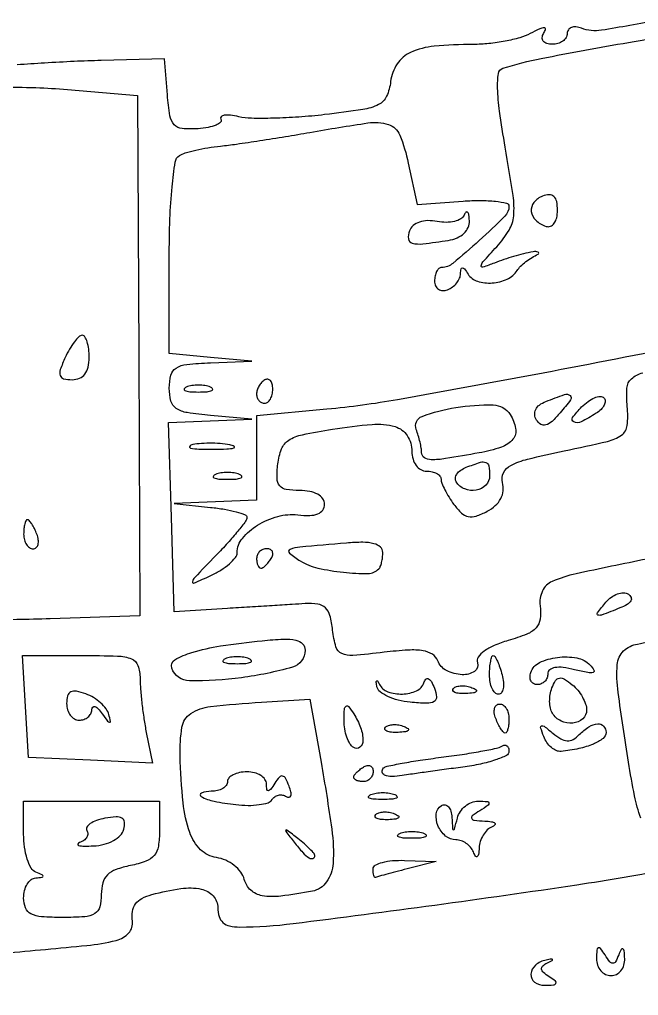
# Model space of a CAD drawing. Extents: x -19 to 322, y 67 to 181.
# Drawn here: x 183.3 to 213.6, y 120.09 to 167.89 of the extents above; entities that cross this region are included whole.
import ezdxf

# ---------------------------------------------------------------- set-up
doc = ezdxf.new("R2010")
doc.units = 0
doc.layers.get('0').update_dxf_attribs({"linetype": 'CONTINUOUS'})

msp = doc.modelspace()

# ---------------------------------------------------------------- linework, layer by layer
for points in [[(214.577, 167.863, -0.009001), (211.79, 167.359, -0.132605), (210.808, 167.46, 0.066947), (210.542, 167.523, 0.114584), (210.317, 167.494, 0.152341), (210.169, 167.379, 0.153374), (210.113, 167.201, -0.13957), (210.056, 167, -0.099996), (209.896, 166.829, -0.085394), (209.656, 166.714, -0.069284), (209.372, 166.675, -0.070946), (209.107, 166.713, -0.154465), (208.939, 166.826, -0.193105), (208.887, 166.995, -0.11678), (208.955, 167.198, 0.076633), (209.042, 167.405, 0.488752), (208.982, 167.483, 0.111926), (208.768, 167.434, 0.011387), (208.301, 167.198, -0.054413), (207.8, 166.996, -0.021635), (207.079, 166.827, -0.021106), (206.277, 166.709, -0.024866), (205.511, 166.668, 0.021866), (203.597, 166.578, 0.08337), (202.444, 166.274, 0.141593), (201.785, 165.713, 0.117831), (201.468, 164.845, -0.077614), (201.269, 164.126, -0.172181), (200.88, 163.721, -0.078772), (200.107, 163.477, -0.008388), (198.233, 163.227, -0.011152), (196.969, 163.109, -0.011827), (195.726, 163.05, -0.011495), (194.655, 163.049, -0.051879), (194.035, 163.127, 0.025992), (193.625, 163.201, 0.064419), (193.32, 163.2, 0.161262), (193.172, 163.128, 0.351301), (193.158, 163.011, -0.350452), (193.139, 162.861, -0.094014), (192.924, 162.717, -0.054395), (192.539, 162.602, -0.027495), (192.037, 162.538, -0.038417), (191.258, 162.542, -0.191282), (190.874, 162.732, -0.144417), (190.664, 163.17, -0.019169), (190.539, 164.201), (190.392, 165.962), (187.304, 165.88, 0.00468), (185.973, 165.832, 0.00365), (184.528, 165.755, 0.003691), (183.183, 165.665, 0.008964)], [(214.01, 141.459, 0.003327), (210.547, 140.741, 0.05038), (209.379, 140.364, 0.181847), (208.9, 139.898, 0.139859), (208.783, 139.171, -0.058712), (208.783, 138.512, -0.157567), (208.589, 138.091, -0.113696), (208.137, 137.78, -0.023583), (207.219, 137.468, 0.029303), (206.541, 137.228, 0.056847), (206.041, 136.947, 0.08396), (205.753, 136.655, 0.238681), (205.714, 136.381, -0.341686), (205.568, 135.957, -0.159231), (204.972, 135.795, -0.105019), (204.204, 136, -0.18582), (203.771, 136.48, 0.160523), (203.512, 136.798, 0.103269), (203.063, 136.968, 0.054898), (202.335, 137.002, 0.013657), (201.144, 136.893, -0.008907), (199.616, 136.74, -0.123252), (199.072, 136.829, -0.226842), (198.788, 137.156, -0.039151), (198.627, 137.982, 0.034752), (198.495, 138.695, 0.138841), (198.273, 139.075, 0.15886), (197.904, 139.253, 0.049761), (197.283, 139.276, -0.00007), (196.655, 139.237, -0.00002), (195.676, 139.176, -0.00002), (194.569, 139.106, -0.000021), (193.481, 139.039), (190.868, 138.876), (190.732, 143.509), (190.596, 148.142), (192.632, 148.225), (194.669, 148.308), (192.65, 148.49, -0.01647), (191.508, 148.631, -0.108167), (190.974, 148.839, -0.181757), (190.714, 149.199, -0.066329), (190.63, 149.833, -0.062933), (190.711, 150.471, -0.194247), (190.964, 150.815, -0.112856), (191.488, 150.993, -0.015341), (192.65, 151.076), (194.669, 151.159), (192.65, 151.341), (190.63, 151.523), (190.63, 156.22, -0.008895), (190.664, 158.123, -0.015827), (190.769, 159.686, -0.011746), (190.919, 160.908, -0.221352), (191.126, 161.223, -0.06608), (191.414, 161.352, -0.015504), (191.924, 161.487, -0.01571), (192.526, 161.607, -0.014864), (193.146, 161.691, 0.008714), (193.923, 161.787, 0.002886), (195.059, 161.954, 0.002873), (196.317, 162.154, 0.003261), (197.52, 162.36, -0.007623), (200.357, 162.821, -0.112756), (201.356, 162.742, -0.225455), (201.915, 162.224, -0.042359), (202.333, 160.854), (202.765, 158.834), (205.014, 158.992, -0.017025), (205.876, 159.023, -0.028274), (206.602, 158.984, -0.028), (207.141, 158.893, -0.350317), (207.262, 158.742, -0.200185), (207.058, 158.252, -0.01068), (205.809, 157.067, -0.011429), (204.514, 155.943, -0.174765), (203.966, 155.745, 0.184957), (203.833, 155.695, 0.090161), (203.721, 155.549, 0.070014), (203.644, 155.333, 0.050033), (203.619, 155.078, 0.102873), (203.668, 154.842, 0.143627), (203.805, 154.678, 0.141557), (204.011, 154.612, 0.098834), (204.252, 154.653, 0.06827), (204.495, 154.787, 0.062048), (204.702, 154.985, 0.065696), (204.843, 155.214, 0.102369), (204.893, 155.44, -0.038083), (204.914, 155.669, -0.385448), (204.983, 155.724, -0.218619), (205.087, 155.668, -0.019282), (205.261, 155.415, 0.178735), (205.718, 155.068, 0.092596), (206.44, 154.986, 0.088569), (207.172, 155.173, 0.14303), (207.656, 155.589, -0.055727), (207.829, 155.799, -0.027347), (208.091, 156.027, -0.026736), (208.391, 156.236, -0.034984), (208.688, 156.392, 0.654251), (208.687, 156.491, 0.153219), (208.446, 156.516, 0.021529), (207.49, 156.28, 0.020978), (206.549, 155.961, -0.012515), (205.982, 155.757, -0.555342), (205.901, 155.824, -0.147772), (205.987, 156.011, -0.003251), (206.66, 156.761, 0.047732), (207.263, 157.567, 0.115833), (207.493, 158.268, 0.058737), (207.461, 159.263, 0.005805), (207.079, 161.628, -0.00768), (206.799, 163.396, -0.028202), (206.703, 164.524, -0.044059), (206.745, 165.237, -0.284486), (206.967, 165.5, -0.031413), (208.838, 165.981, -0.00361), (213.113, 166.767, -0.001743), (217.637, 167.549, -0.089883)], [(216.057, 151.966, -0.003272), (208.932, 150.569, -0.002885), (201.807, 149.264, -0.020861), (198.352, 148.799), (194.907, 148.481), (194.907, 146.411), (194.907, 144.341), (192.887, 144.261), (190.868, 144.181), (192.65, 143.994, -0.015905), (193.333, 143.901, -0.025325), (193.908, 143.773, -0.022679), (194.342, 143.632, -0.312345), (194.432, 143.503, -0.162978), (194.37, 143.318, -0.008822), (193.986, 142.827, -0.013003), (193.495, 142.254, -0.009064), (192.914, 141.632, 0.001635), (191.875, 140.553, 0.130775), (191.763, 140.35, 0.621265), (191.84, 140.285, 0.006254), (192.673, 140.659, 0.031107), (193.162, 140.924, 0.039173), (193.575, 141.23, 0.043405), (193.867, 141.532, 0.170216), (193.953, 141.772, -0.173394), (194.209, 142.473, -0.080162), (194.95, 143.119, -0.073355), (195.94, 143.55, -0.094877), (196.926, 143.624, 0.03324), (197.507, 143.596, 0.090425), (197.91, 143.677, 0.146481), (198.145, 143.863, 0.153616), (198.233, 144.145, 0.159755), (198.144, 144.416, 0.10897), (197.898, 144.632, 0.080159), (197.51, 144.77, 0.045785), (197.014, 144.816, -0.037826), (196.355, 144.866, -0.185344), (196.037, 145.047, -0.170796), (195.907, 145.405, -0.031157), (195.944, 146.12, -0.064711), (196.127, 146.855, -0.158805), (196.476, 147.279, -0.090169), (197.146, 147.553, -0.012748), (198.617, 147.824, -0.019302), (200.557, 148.055, -0.088566), (201.682, 147.946, -0.182085), (202.28, 147.505, -0.145191), (202.51, 146.731, 0.070174), (202.563, 146.358, 0.089187), (202.717, 146.046, 0.103496), (202.948, 145.84, 0.131307), (203.223, 145.766, -0.051956), (203.496, 145.738, -0.071851), (203.726, 145.653, -0.091838), (203.881, 145.528, -0.179368), (203.936, 145.382, 0.096017), (203.975, 145.179, 0.021397), (204.121, 144.857, 0.021461), (204.325, 144.492, 0.019272), (204.567, 144.134, 0.045665), (204.936, 143.715, 0.139196), (205.269, 143.542, 0.133754), (205.651, 143.566, 0.040823), (206.188, 143.799, 0.058849), (206.592, 144.081, 0.087618), (206.859, 144.419, 0.097505), (206.977, 144.799, 0.090667), (206.947, 145.206, -0.178578), (206.994, 145.688, -0.162509), (207.344, 146.047, -0.059514), (208.171, 146.355, -0.008254), (209.96, 146.757, 0.006302), (212.088, 147.226, 0.095869), (212.774, 147.533, 0.216587), (213.049, 148.001, 0.051352), (213.052, 148.928, -0.040576), (213.035, 149.838, -0.198403), (213.257, 150.292, -0.118137), (213.808, 150.586, -0.010788)], [(213.712, 128.774, -0.034132), (213.412, 129.862, -0.010859), (213.113, 131.516, -0.0047), (212.604, 134.933, -0.053885), (212.562, 136.291, -0.180503), (212.871, 136.958, -0.161), (213.558, 137.298, 0.060798), (214.108, 137.446, 0.172757)], [(260.449, 129.67, -0.000356), (254.837, 128.1, -0.002128), (249.167, 126.544, -0.002602), (243.852, 125.14, -0.015694), (225.01, 120.892, -0.012372), (204.382, 117.444, -0.012283), (183.415, 114.994, -0.014636), (163.544, 113.751, -0.01034)], [(182.552, 122.164, 0.002651), (186.592, 122.535, 0.036828), (188.034, 122.783, 0.146966), (188.647, 123.147, 0.223439), (188.828, 123.728, -0.069989), (188.83, 124.204, -0.122618), (188.978, 124.568, -0.11422), (189.289, 124.836, -0.055806), (189.779, 125.028, -0.029028), (191.202, 125.322, -0.085996), (192.196, 125.296, -0.159109), (192.778, 124.968, -0.187699), (193.006, 124.382, 0.073346), (193.07, 123.95, 0.13945), (193.258, 123.657, 0.127091), (193.586, 123.49, 0.055881), (194.075, 123.437, 0.030045), (196.698, 123.609, 0.002367), (203.631, 124.516, 0.00345), (210.575, 125.507, 0.010916), (215.205, 126.304, 0.003404)]]:
    msp.add_lwpolyline(points, format="xyb")
for points in [[(176.127, 138.726, -0.195812), (176.015, 138.993, -0.000068), (175.883, 150.189, -0.000635), (175.777, 160.399, -0.016395), (175.842, 163.161, -0.129191), (176.018, 163.702, -0.155519), (176.427, 164.041, -0.064105), (177.255, 164.257, -0.008529), (179.054, 164.456, -0.014887), (180.51, 164.548, -0.008228), (182.291, 164.579, -0.008198), (184.1, 164.55, -0.01305), (185.644, 164.46), (189.078, 164.17), (189.134, 151.422), (189.19, 138.674), (184.801, 138.537, -0.00486), (181.521, 138.467, -0.008372), (178.789, 138.481, -0.003968), (176.536, 138.548, -0.189134)], [(209.638, 158.542, 0.046434), (209.598, 158.974, 0.158084), (209.464, 159.219, 0.202481), (209.237, 159.304, 0.081514), (208.905, 159.236, 0.133599), (208.481, 158.925, 0.199197), (208.355, 158.489, 0.17771), (208.574, 158.053, 0.108471), (209.074, 157.755, 0.178101), (209.289, 157.762, 0.142315), (209.473, 157.906, 0.099336), (209.597, 158.18, 0.056567)], [(204.292, 157.071, 0.062281), (204.722, 157.194, 0.08746), (205.056, 157.411, 0.101551), (205.262, 157.702, 0.1158), (205.324, 158.036, 0.025374), (205.296, 158.315, 0.151178), (205.234, 158.445, 0.440693), (205.155, 158.445, 0.085511), (205.07, 158.309, -0.167512), (204.906, 158.124, -0.070668), (204.592, 158, -0.058854), (204.187, 157.953, -0.046787), (203.749, 157.995, 0.05128), (203.277, 158.036, 0.07831), (202.873, 157.966, 0.095673), (202.569, 157.792, 0.124182), (202.385, 157.53, 0.127565), (202.341, 157.138, 0.307522), (202.528, 156.932, 0.088839), (203.051, 156.901, 0.008978)], [(186.71, 151.333, 0.029617), (186.685, 151.749, 0.046165), (186.61, 152.1, 0.058331), (186.501, 152.345, 0.264622), (186.37, 152.419, 0.197116), (186.208, 152.353, 0.034326), (185.985, 152.1, 0.032748), (185.75, 151.749, 0.024151), (185.536, 151.333, 0.020711), (185.295, 150.741, 0.163345), (185.289, 150.45, 0.267211), (185.458, 150.293, 0.055906), (185.875, 150.247, 0.098224), (186.236, 150.318, 0.131779), (186.5, 150.52, 0.10968), (186.658, 150.859, 0.054576)], [(195.699, 149.784, 0.05773), (195.67, 150.032, 0.124167), (195.582, 150.201, 0.190804), (195.453, 150.267, 0.16277), (195.303, 150.232, 0.071639), (195.151, 150.105, 0.05288), (195.023, 149.927, 0.053298), (194.936, 149.729, 0.076861), (194.907, 149.54, 0.087308), (194.937, 149.369, 0.094392), (195.023, 149.224, 0.100145), (195.152, 149.127, 0.112153), (195.303, 149.093, 0.170324), (195.454, 149.146, 0.094314), (195.582, 149.296, 0.074868), (195.669, 149.52, 0.055286)], [(192.65, 149.882, 0.057986), (192.379, 149.957, 0.037979), (192.056, 149.981, 0.037979), (191.732, 149.957, 0.057986), (191.462, 149.882, 0.174857), (191.362, 149.793, 0.447206), (191.391, 149.713, 0.078554), (191.632, 149.658, 0.017491), (192.056, 149.643, 0.017491), (192.479, 149.658, 0.078554), (192.72, 149.713, 0.447206), (192.749, 149.793, 0.174857)], [(209.061, 149.178, -0.011224), (209.981, 149.519, -0.252841), (210.251, 149.475, -0.407875), (210.28, 149.264, -0.018022), (209.774, 148.627, -0.026768), (209.368, 148.202, -0.115233), (209.068, 148.028, -0.212401), (208.824, 148.058, -0.119768), (208.608, 148.271, -0.115605), (208.521, 148.531, -0.140099), (208.568, 148.784, -0.116808), (208.754, 149.006, -0.066173)], [(210.815, 148.911, -0.039697), (211.133, 149.183, -0.058934), (211.452, 149.361, -0.077508), (211.725, 149.427, -0.220265), (211.904, 149.361, -0.195698), (211.97, 149.204, -0.119033), (211.925, 149.005, -0.084326), (211.769, 148.791, -0.052259), (211.525, 148.599, -0.024588), (210.793, 148.184, -0.223699), (210.435, 148.175, -0.477328), (210.375, 148.396, -0.040045)], [(202.985, 146.678, 0.042042), (202.967, 146.893, 0.015813), (202.907, 147.19, 0.015534), (202.821, 147.51, 0.018242), (202.719, 147.807, -0.416014), (203.007, 148.449, -0.050768), (204.659, 148.886, -0.045435), (206.489, 149.008, -0.250571), (207.321, 148.538, -0.096551), (207.587, 147.857, -0.218582), (207.452, 147.333, -0.142192), (206.887, 146.94, -0.036428), (205.799, 146.66, -0.004327), (204.156, 146.378, -0.041954), (203.451, 146.323, -0.148077), (203.119, 146.426, -0.249116)], [(193.594, 147.053, 0.028254), (193.123, 147.116, 0.020511), (192.593, 147.135, 0.020826), (192.087, 147.111, 0.041951), (191.694, 147.043, 0.285845), (191.62, 146.965, 0.417468), (191.669, 146.893, 0.038992), (192.085, 146.846, 0.009782), (192.768, 146.836, 0.008901), (193.447, 146.852, 0.053901), (193.795, 146.904, 0.67161), (193.805, 146.975, 0.082665)], [(204.679, 145.241, -0.169737), (204.638, 145.426, -0.120446), (204.714, 145.626, -0.091339), (204.898, 145.812, -0.060475), (205.165, 145.954, -0.013508), (205.86, 146.199, -0.168495), (206.136, 146.193, -0.274229), (206.276, 146.02, -0.036233), (206.312, 145.529, -0.198129), (206.127, 145.081, -0.154755), (205.657, 144.835, -0.139761), (205.092, 144.894, -0.160365)], [(194.075, 145.606, 0.057986), (193.804, 145.68, 0.037979), (193.481, 145.705, 0.037979), (193.158, 145.68, 0.057986), (192.887, 145.606, 0.174857), (192.788, 145.517, 0.447206), (192.817, 145.436, 0.078554), (193.058, 145.381, 0.017491), (193.481, 145.366, 0.017491), (193.905, 145.381, 0.078554), (194.146, 145.436, 0.447206), (194.175, 145.517, 0.174857)], [(184.149, 142.677, 0.02136), (184.031, 142.95, 0.030395), (183.901, 143.181, 0.030693), (183.777, 143.349, 0.222225), (183.689, 143.39, 0.289661), (183.617, 143.344, 0.046727), (183.557, 143.181, 0.039339), (183.516, 142.95, 0.024748), (183.502, 142.677, 0.062722), (183.536, 142.405, 0.08088), (183.637, 142.174, 0.098158), (183.787, 142.019, 0.152681), (183.962, 141.965, 0.184534), (184.115, 142.023, 0.147206), (184.207, 142.174, 0.100118), (184.22, 142.404, 0.055937)], [(200.886, 140.975, 0.104748), (200.963, 141.092, 0.032169), (201.026, 141.295, 0.030618), (201.07, 141.537, 0.029224), (201.084, 141.786, 0.216243), (200.967, 142.046, 0.117012), (200.65, 142.213, 0.063624), (200.107, 142.282, 0.021106), (199.302, 142.247, 0.001711), (197.025, 142.044, 0.069788), (196.542, 141.93, 0.571226), (196.512, 141.746, 0.039145), (197.045, 141.368, 0.077596), (197.906, 141.022, 0.031523), (199.155, 140.813, 0.027117), (200.362, 140.755, 0.197292)], [(195.62, 141.489, 0.082592), (195.694, 141.671, 0.161196), (195.679, 141.825, 0.182303), (195.579, 141.927, 0.108972), (195.41, 141.965, 0.093332), (195.218, 141.928, 0.09642), (195.055, 141.825, 0.099167), (194.945, 141.671, 0.105053), (194.907, 141.489, 0.042167), (194.922, 141.307, 0.061769), (194.968, 141.154, 0.081139), (195.036, 141.05, 0.210953), (195.116, 141.014, 0.151918), (195.217, 141.045, 0.038439), (195.351, 141.154, 0.035638), (195.492, 141.307, 0.029505)], [(212.01, 139.346, -0.061508), (212.272, 139.593, -0.072081), (212.574, 139.753, -0.083958), (212.867, 139.805, -0.1417), (213.106, 139.739, -0.156729), (213.237, 139.584, -0.239959), (213.224, 139.412, -0.124256), (213.042, 139.233, -0.039121), (212.695, 139.065, -0.003146), (211.788, 138.716, -0.189617), (211.617, 138.719, -0.495696), (211.589, 138.821, -0.008456)], [(190.756, 136.123, -0.356185), (190.909, 136.528, -0.057563), (191.741, 136.888, -0.035724), (193.14, 137.204, -0.012544), (195.185, 137.463, -0.01448), (196.228, 137.538, -0.065524), (196.834, 137.485, -0.145802), (197.158, 137.305, -0.19566), (197.283, 136.997, -0.334699), (196.658, 136.168, -0.036461), (194.168, 135.648, -0.036311), (191.618, 135.493, -0.31949)], [(183.596, 134.243), (183.452, 136.737), (186.328, 136.737, -0.007446), (188.104, 136.711, -0.086255), (188.783, 136.572, -0.218967), (189.097, 136.245, -0.083842), (189.204, 135.609, 0.019553), (189.226, 135.07, 0.008934), (189.293, 134.368, 0.008832), (189.391, 133.631, 0.012033), (189.506, 132.971), (189.808, 131.461), (186.774, 131.605), (183.74, 131.748)], [(206.312, 135.787, -0.018041), (206.325, 136.151, -0.029316), (206.365, 136.458, -0.029396), (206.423, 136.685, -0.326917), (206.494, 136.737, -0.269386), (206.578, 136.688, -0.023188), (206.695, 136.458, -0.025621), (206.816, 136.151, -0.016817), (206.925, 135.787, -0.040966), (206.988, 135.423, -0.070464), (206.974, 135.116, -0.106581), (206.887, 134.911, -0.24384), (206.742, 134.837, -0.206609), (206.578, 134.908, -0.082769), (206.438, 135.116, -0.063112), (206.343, 135.423, -0.043375)], [(194.55, 136.577, 0.057986), (194.28, 136.651, 0.037979), (193.956, 136.676, 0.037979), (193.633, 136.651, 0.057986), (193.362, 136.577, 0.174857), (193.263, 136.488, 0.447206), (193.292, 136.408, 0.078554), (193.533, 136.352, 0.017491), (193.956, 136.337, 0.017491), (194.38, 136.352, 0.078554), (194.621, 136.408, 0.447206), (194.65, 136.488, 0.174857)], [(208.329, 135.906, -0.205371), (208.756, 136.389, -0.079734), (209.63, 136.644, -0.07647), (210.582, 136.617, -0.154551), (211.237, 136.269, -0.0642), (211.422, 136.025, -0.48428), (211.375, 135.909, -0.122009), (211.115, 135.898, -0.010801), (210.47, 136.042, 0.027464), (209.911, 136.148, 0.071907), (209.504, 136.144, 0.130712), (209.257, 136.035, 0.227839), (209.163, 135.838, -0.096725), (209.124, 135.637, -0.097371), (209.012, 135.466, -0.09847), (208.844, 135.352, -0.101401), (208.648, 135.312, -0.12781), (208.468, 135.359, -0.143279), (208.342, 135.486, -0.122742), (208.293, 135.679, -0.080848)], [(200.8, 135.205, -0.014238), (200.764, 135.422, -0.238387), (200.787, 135.49, -0.481071), (200.833, 135.484, -0.022444), (200.922, 135.324, 0.195858), (201.335, 134.958, 0.093995), (202.047, 134.851, 0.095714), (202.739, 135.012, 0.210332), (203.096, 135.406, -0.109956), (203.197, 135.575, -0.33497), (203.322, 135.596, -0.150333), (203.462, 135.457, -0.031416), (203.607, 135.139, -0.067977), (203.709, 134.707, -0.292558), (203.594, 134.483, -0.14153), (203.246, 134.395, -0.015841), (202.424, 134.45, -0.036691), (201.84, 134.552, -0.047467), (201.327, 134.733, -0.055568), (200.951, 134.962, -0.181633)], [(209.386, 133.909, -0.087712), (209.289, 134.154, -0.046424), (209.253, 134.479, -0.044288), (209.278, 134.829, -0.051904), (209.364, 135.15, -0.048699), (209.542, 135.506, -0.216594), (209.732, 135.632, -0.18113), (209.977, 135.582, -0.033143), (210.356, 135.307, -0.048537), (210.627, 135.034, -0.0416), (210.856, 134.7, -0.043608), (211.013, 134.359, -0.086074), (211.064, 134.066, -0.2134), (210.872, 133.637, -0.160528), (210.393, 133.428, -0.133625), (209.813, 133.529, -0.14577)], [(187.672, 133.841, 0.095465), (187.535, 134.122, 0.047941), (187.268, 134.415, 0.045195), (186.923, 134.674, 0.050253), (186.549, 134.857, 0.038329), (186.089, 134.988, 0.167283), (185.812, 134.952, 0.214422), (185.656, 134.762, 0.066091), (185.606, 134.388, 0.073038), (185.652, 134.075, 0.087663), (185.786, 133.81, 0.100533), (185.984, 133.632, 0.132929), (186.217, 133.569, 0.082666), (186.451, 133.608, 0.091362), (186.651, 133.721, 0.099059), (186.786, 133.888, 0.117376), (186.836, 134.084, -0.176607), (186.885, 134.212, -0.316709), (186.989, 134.238, -0.114695), (187.152, 134.127, -0.032273), (187.347, 133.886, 0.006356), (187.613, 133.52, 0.200351), (187.707, 133.464, 0.520185), (187.751, 133.511, 0.013423)], [(204.54, 135.124, -0.126455), (204.695, 135.215, -0.060344), (204.926, 135.253, -0.05415), (205.19, 135.235, -0.051402), (205.45, 135.161, -0.054073), (205.648, 135.056, -0.470617), (205.657, 134.969, -0.168741), (205.518, 134.902, -0.018894), (205.163, 134.874, -0.028489), (204.832, 134.879, -0.077125), (204.604, 134.932, -0.208169), (204.518, 135.02, -0.296942)], [(194.304, 125.767, 0.097929), (194.13, 126.128, 0.064588), (193.807, 126.457, 0.061635), (193.392, 126.708, 0.069962), (192.945, 126.837, -0.162739), (192.165, 127.227, -0.110885), (191.631, 128.072, -0.061443), (191.307, 129.519, -0.017273), (191.161, 131.834, -0.046982), (191.253, 133.224, -0.210601), (191.686, 133.893, -0.118906), (192.643, 134.236, -0.011235), (195.144, 134.45), (197.52, 134.599), (198.063, 131.51, -0.008138), (198.584, 128.232, -0.052141), (198.647, 126.554, -0.133838), (198.333, 125.648, -0.197855), (197.639, 125.193, -0.016952), (196.099, 124.95, -0.073421), (195.176, 124.972, -0.142769), (194.622, 125.243, -0.145283)], [(206.615, 133.649, -0.055937), (206.544, 133.921, -0.100118), (206.557, 134.152, -0.147206), (206.649, 134.303, -0.184534), (206.802, 134.361, -0.152681), (206.977, 134.306, -0.098158), (207.127, 134.152, -0.08088), (207.228, 133.921, -0.062722), (207.262, 133.649, -0.024748), (207.248, 133.375, -0.039339), (207.207, 133.145, -0.046727), (207.147, 132.981, -0.289661), (207.075, 132.936, -0.222225), (206.987, 132.977, -0.030693), (206.863, 133.145, -0.030395), (206.733, 133.375, -0.02136)], [(199.191, 133.558, -0.011327), (199.207, 134.113, -0.230617), (199.287, 134.257, -0.400385), (199.409, 134.238, -0.021402), (199.659, 133.886, -0.055643), (199.999, 133.204, -0.088074), (200.113, 132.563, -0.224569), (199.961, 132.243, -0.320535), (199.659, 132.223, -0.122282), (199.477, 132.409, -0.048375), (199.325, 132.736, -0.044123), (199.223, 133.138, -0.041968)], [(208.965, 132.765, -0.012601), (208.811, 133.198, -0.404035), (208.856, 133.29, -0.258426), (208.983, 133.271, -0.008009), (209.41, 132.928, 0.041356), (209.799, 132.656, 0.119436), (210.112, 132.563, 0.141888), (210.399, 132.63, 0.068484), (210.704, 132.861, -0.05267), (211.178, 133.245, -0.123462), (211.607, 133.391, -0.231205), (211.893, 133.28, -0.188563), (212.014, 132.971, -0.235717), (211.866, 132.674, -0.061547), (211.391, 132.401, -0.04704), (210.685, 132.178, -0.027455), (209.808, 132.04, -0.131034), (209.578, 132.077, -0.07275), (209.336, 132.231, -0.064366), (209.12, 132.471, -0.05926)], [(201.213, 133.223, -0.126455), (201.368, 133.315, -0.060344), (201.599, 133.352, -0.05415), (201.864, 133.334, -0.051402), (202.124, 133.26, -0.054073), (202.322, 133.155, -0.470617), (202.33, 133.068, -0.168741), (202.191, 133.001, -0.018894), (201.837, 132.973, -0.028489), (201.506, 132.978, -0.077125), (201.278, 133.031, -0.208169), (201.191, 133.119, -0.296942)], [(201.124, 131.228, -0.143543), (201.29, 131.316, -0.004745), (202.032, 131.461, -0.008692), (202.92, 131.61, -0.005901), (203.936, 131.75, 0.006085), (204.963, 131.891, 0.008253), (205.886, 132.046, 0.005843), (206.652, 132.197, 0.086661), (206.906, 132.297, -0.112153), (207.041, 132.344, -0.183412), (207.157, 132.313, -0.158445), (207.235, 132.207, -0.080541), (207.262, 132.042, -0.287565), (207.136, 131.841, -0.030407), (206.599, 131.62, -0.030199), (205.87, 131.42, -0.019407), (205.005, 131.271, 0.00103), (204.088, 131.149, 0.001133), (203.201, 131.027, 0.001054), (202.444, 130.919, 0.005758), (202.035, 130.855, -0.037948), (201.527, 130.808, -0.101345), (201.171, 130.876, -0.27386), (201.054, 131.031, -0.231682)], [(195.662, 129.678, -0.102707), (195.795, 129.819, -0.098735), (195.975, 129.897, -0.097039), (196.173, 129.901, -0.095487), (196.36, 129.83, 0.163315), (196.498, 129.798, 0.312094), (196.581, 129.868, 0.123927), (196.585, 130.055, 0.03501), (196.498, 130.337, 0.027195), (196.327, 130.721, 0.227162), (196.179, 130.833, 0.271594), (196.019, 130.778, 0.036813), (195.798, 130.481, -0.015488), (195.594, 130.18, -0.214916), (195.483, 130.116, -0.401179), (195.41, 130.174, -0.032399), (195.389, 130.441, 0.156456), (195.314, 130.668, 0.095937), (195.105, 130.86, 0.078496), (194.796, 130.991, 0.060533), (194.432, 131.035, 0.048028), (194.068, 131, 0.068025), (193.76, 130.895, 0.088204), (193.553, 130.741, 0.191087), (193.481, 130.56, -0.163305), (193.42, 130.378, -0.096011), (193.249, 130.224, -0.077243), (192.992, 130.12, -0.05808), (192.689, 130.085, 0.086826), (192.203, 129.999, 0.646947), (192.19, 129.83, 0.075491), (192.824, 129.6, 0.020241), (193.887, 129.433, 0.027445), (194.486, 129.396, 0.0359), (195.033, 129.432, 0.038898), (195.465, 129.526, 0.183087)], [(199.659, 130.769, -0.151918), (199.69, 130.869, -0.038439), (199.798, 131.004, -0.035638), (199.952, 131.145, -0.029505), (200.134, 131.273, -0.082592), (200.316, 131.347, -0.161196), (200.47, 131.332, -0.182303), (200.572, 131.232, -0.108972), (200.609, 131.063, -0.093332), (200.573, 130.871, -0.09642), (200.47, 130.708, -0.099167), (200.315, 130.598, -0.105053), (200.134, 130.56, -0.042167), (199.952, 130.575, -0.061769), (199.798, 130.621, -0.081139), (199.694, 130.689, -0.210953)], [(200.49, 129.924, -0.057986), (200.761, 129.998, -0.037979), (201.084, 130.023, -0.037979), (201.408, 129.998, -0.057986), (201.678, 129.924, -0.174857), (201.778, 129.835, -0.447206), (201.749, 129.755, -0.078554), (201.508, 129.699, -0.017491), (201.084, 129.684, -0.017491), (200.661, 129.699, -0.078554), (200.42, 129.755, -0.447206), (200.391, 129.835, -0.174857)], [(183.502, 124.857, -0.060192), (183.546, 125.224, -0.075361), (183.677, 125.54, -0.090607), (183.869, 125.758, -0.152397), (184.096, 125.845, 0.011437), (184.407, 125.872, 0.382689), (184.452, 125.923, 0.295955), (184.41, 125.989, 0.009076), (184.096, 126.122, -0.172505), (183.867, 126.325, -0.048881), (183.677, 126.769, -0.043052), (183.546, 127.347, -0.034139), (183.502, 127.986), (183.502, 129.609), (186.828, 129.609), (190.155, 129.609), (190.155, 128.172, -0.037751), (190.096, 127.394, -0.13593), (189.895, 126.945, -0.134606), (189.489, 126.66, -0.03673), (188.729, 126.449, 0.036824), (188.024, 126.253, 0.109582), (187.602, 125.987, 0.132525), (187.378, 125.601, 0.065733), (187.304, 125.036, -0.06212), (187.227, 124.42, -0.199283), (186.985, 124.096, -0.118139), (186.489, 123.942, -0.01636), (185.403, 123.907, -0.017388), (184.381, 123.942, -0.098846), (183.858, 124.085, -0.184152), (183.595, 124.372, -0.094959)], [(204.66, 127.709, -0.179516), (204.156, 127.895, -0.11627), (203.786, 128.404, -0.128492), (203.703, 128.986, -0.229759), (203.956, 129.385, -0.181425), (204.133, 129.419, -0.172838), (204.294, 129.33, -0.110332), (204.412, 129.115, -0.054631), (204.466, 128.806, 0.002413), (204.504, 128.248, 0.36348), (204.546, 128.206, 0.36731), (204.595, 128.239, 0.002429), (204.738, 128.778, -0.084109), (204.881, 129.095, -0.074385), (205.126, 129.363, -0.076263), (205.432, 129.542, -0.097107), (205.752, 129.602, -0.012141), (206.202, 129.587, -0.346879), (206.283, 129.515, -0.291516), (206.238, 129.405, -0.009995), (205.836, 129.134, 0.017834), (205.467, 128.876, 0.35519), (205.436, 128.752, 0.264454), (205.558, 128.666, 0.012532), (206.074, 128.629, -0.023736), (206.408, 128.597, -0.133693), (206.571, 128.527, -0.450991), (206.575, 128.439, -0.097738), (206.43, 128.344, 0.097999), (206.2, 128.194, 0.061888), (206, 127.942, 0.058853), (205.858, 127.633, 0.066802), (205.799, 127.313, -0.019378), (205.772, 126.997, -0.209411), (205.708, 126.889, -0.436971), (205.626, 126.906, -0.039934), (205.522, 127.115, 0.081631), (205.384, 127.342, 0.06462), (205.17, 127.534, 0.06511), (204.915, 127.664, 0.086029)], [(200.738, 128.946, -0.126455), (200.893, 129.038, -0.060344), (201.124, 129.075, -0.05415), (201.389, 129.058, -0.051402), (201.649, 128.984, -0.054073), (201.847, 128.878, -0.470617), (201.855, 128.792, -0.168741), (201.716, 128.724, -0.018894), (201.362, 128.696, -0.028489), (201.031, 128.702, -0.077125), (200.803, 128.754, -0.208169), (200.716, 128.842, -0.296942)], [(188.402, 128.224, 0.081084), (188.435, 128.572, 0.248134), (188.314, 128.768, 0.151948), (188.024, 128.835, 0.02903), (187.482, 128.764, 0.035284), (187.07, 128.655, 0.065697), (186.762, 128.501, 0.107595), (186.599, 128.332, 0.283031), (186.599, 128.17, -0.150336), (186.642, 128.008, -0.125836), (186.59, 127.837, -0.100689), (186.448, 127.683, -0.068894), (186.237, 127.572, 0.208761), (186.16, 127.498, 0.464561), (186.192, 127.435, 0.055772), (186.463, 127.403, 0.012856), (186.923, 127.412, 0.051217), (187.441, 127.49, 0.062964), (187.895, 127.669, 0.073372), (188.232, 127.924, 0.130683)], [(197.758, 126.938, 0.184603), (197.719, 127.038, 0.013803), (197.514, 127.256, 0.017649), (197.245, 127.506, 0.012436), (196.926, 127.769, 0.001576), (196.39, 128.187, 0.377591), (196.332, 128.184, 0.377591), (196.329, 128.126, 0.001576), (196.747, 127.59, 0.017685), (197.17, 127.088, 0.065617), (197.485, 126.82, 0.241985), (197.666, 126.802, 0.307699)], [(201.916, 128.023, -0.057986), (202.187, 128.098, -0.037979), (202.51, 128.122, -0.037979), (202.833, 128.098, -0.057986), (203.104, 128.023, -0.174857), (203.204, 127.934, -0.447206), (203.175, 127.854, -0.078554), (202.934, 127.798, -0.017491), (202.51, 127.784, -0.017491), (202.086, 127.798, -0.078554), (201.845, 127.854, -0.447206), (201.817, 127.934, -0.174857)], [(200.609, 126.283, -0.273926), (200.715, 126.462, -0.059173), (201.063, 126.602, -0.046232), (201.562, 126.689, -0.029134), (202.154, 126.702), (203.698, 126.646), (202.272, 126.283, 0.001595), (201.718, 126.14, 0.002341), (201.231, 126.01, 0.001101), (200.817, 125.897, 0.043204), (200.728, 125.864, -0.380324), (200.683, 125.877, -0.07082), (200.644, 125.964, -0.045382), (200.618, 126.105, -0.023727)], [(212.927, 121.887, 0.013273), (212.9, 122.265, 0.232968), (212.837, 122.366, 0.438953), (212.755, 122.343, 0.023718), (212.632, 122.071, -0.029355), (212.476, 121.739, -0.275386), (212.346, 121.661, -0.233412), (212.199, 121.733, -0.022213), (211.964, 122.071, 0.019656), (211.748, 122.384, 0.3487), (211.637, 122.413, 0.278496), (211.563, 122.308, 0.015246), (211.546, 121.887, 0.08452), (211.597, 121.57, 0.094034), (211.75, 121.3, 0.101436), (211.98, 121.12, 0.116238), (212.252, 121.056, 0.117584), (212.521, 121.12, 0.105533), (212.744, 121.3, 0.097345), (212.887, 121.57, 0.084943)], [(209.228, 121.005, -0.038845), (208.956, 121.209, -0.174873), (208.861, 121.38, -0.248589), (208.914, 121.533, -0.076936), (209.121, 121.675, 0.006803), (209.368, 121.798, 0.346077), (209.389, 121.844, 0.39322), (209.35, 121.87, 0.007296), (209.086, 121.822, 0.126881), (208.558, 121.57, 0.204497), (208.336, 121.132, 0.256695), (208.517, 120.745, 0.161316), (209.004, 120.588, 0.015159), (209.44, 120.605, 0.258169), (209.556, 120.68, 0.366947), (209.532, 120.793, 0.02263)]]:
    msp.add_lwpolyline(points, format="xyb", close=True)

doc.saveas('drawing.dxf')
